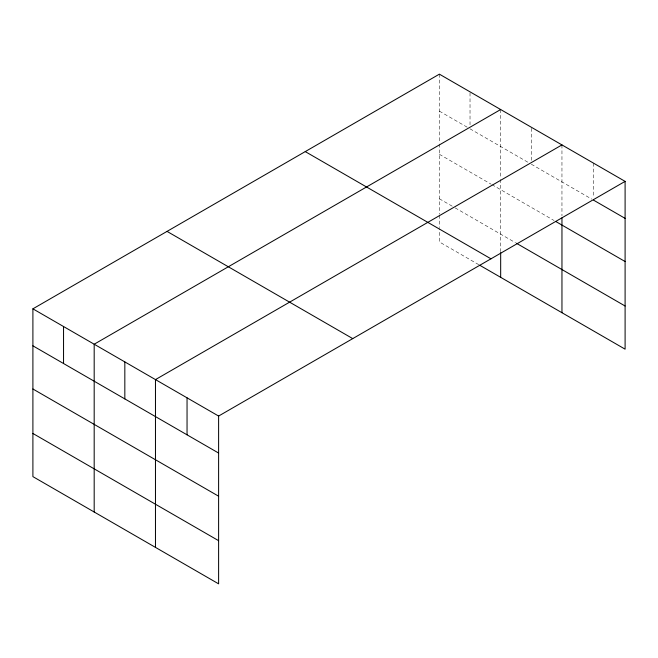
<?xml version="1.0" encoding="UTF-8"?>
<svg xmlns="http://www.w3.org/2000/svg" width="658" height="658" viewBox="0 0 658 658"><rect width="100%" height="100%" fill="white"/><g stroke="black" fill="none" stroke-linecap="round" stroke-linejoin="round"><path stroke-width="0.49" stroke-dasharray="3.29 2.47" d="M439.388 74.157L439.388 143M439.388 111.144L467.402 127.315M470.026 128.836L528.687 162.699M531.319 164.212L591.772 199.119M439.388 154.309L491.041 184.133M491.921 184.635L554.077 220.52M439.388 198.782L454.267 207.369M455.147 207.879L515.559 242.753M478.785 264.689L439.388 241.947L439.388 228.581M593.532 163.143L593.532 197.055M561.957 144.916L561.957 215.824M531.319 128.252L531.319 161.136M500.672 109.532L500.672 178.384M500.672 179.412L500.672 251.636M470.026 92.868L470.026 124.724M439.388 144.028L439.388 214.195M439.388 215.224L439.388 227.553"/><path stroke-width="0.99" d="M32.9 308.832L218.612 416.053L218.612 583.843L32.9 476.622L32.9 308.832L439.388 74.157L625.1 181.378L625.1 349.168L479.657 265.199M500.672 109.532L94.184 344.216L94.184 512.006M561.957 144.916L155.469 379.6L155.469 547.39M218.612 416.053L625.1 181.378M593.532 200.139L625.1 218.366M555.829 221.532L625.1 261.53M516.431 243.263L625.1 306.003M305.246 151.595L490.958 258.816M167.042 231.394L352.754 338.615M32.9 345.828L218.612 453.049M32.9 388.993L218.612 496.206M32.9 433.466L218.612 540.679M561.957 217.88L561.957 312.706M500.672 252.664L500.672 277.322M187.045 397.827L187.045 434.815M124.831 361.908L124.831 398.896M63.546 326.524L63.546 363.52"/></g></svg>
